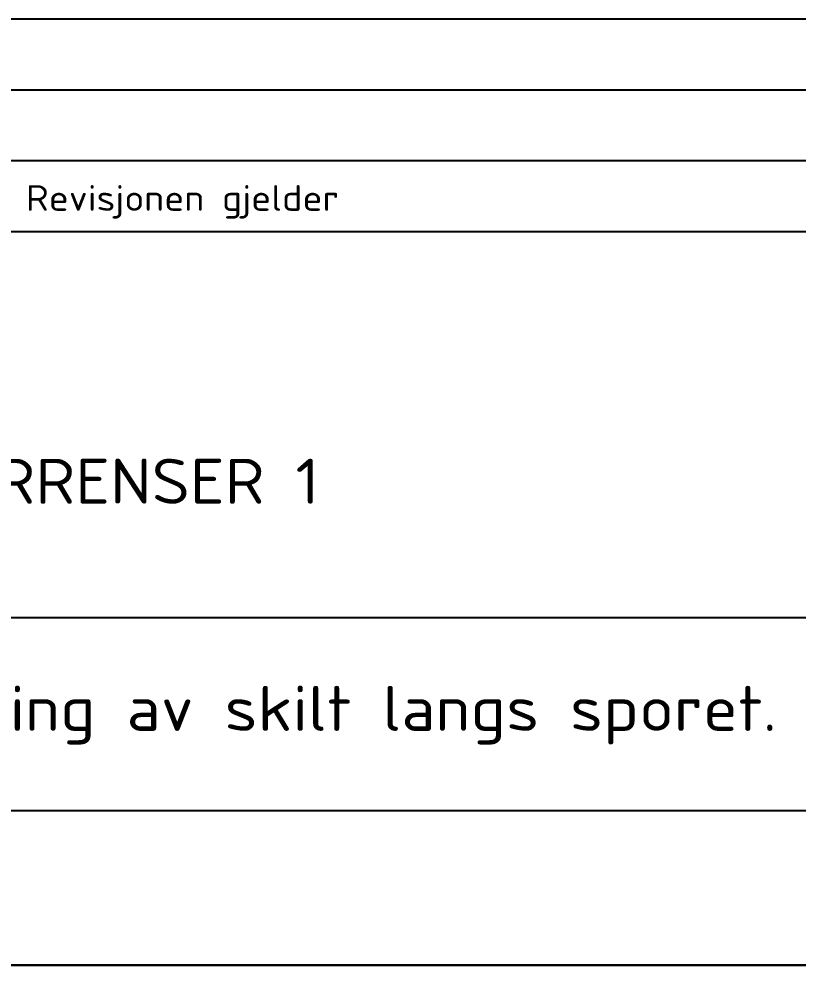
# Model space of a CAD drawing. Header units: metres. Extents: x 24 to 11324, y -6370 to 1435.
# Drawn here: x 10682.2 to 10940.2, y -6370.1 to -6056.8 of the extents above; entities that cross this region are included whole.
import ezdxf

# ---------------------------------------------------------------- set-up
doc = ezdxf.new("R2010")
doc.units = ezdxf.units.M
doc.layers.get('0').update_dxf_attribs({"linetype": 'CONTINUOUS'})
doc.layers.add('ATTRIB', color=7, linetype='CONTINUOUS')
doc.layers.add('Skilt', color=5, linetype='CONTINUOUS')
doc.styles.add('ISO', font='simplex', dxfattribs={"width": 0.8})
doc.styles.add('ISO25', font='ISO3098.shx', dxfattribs={"height": 0.0025})
doc.styles.add('ISO35', font='ISO3098.shx', dxfattribs={"height": 3.5})
doc.styles.add('ISO50', font='ISO3098.shx', dxfattribs={"height": 5})

# ---------------------------------------------------------------- blocks, each defined once
blk = doc.blocks.new('A$C5A634891')
at = {"color": 2, "linetype": 'Continuous'}
for p, q in [((0, 62.431, 3000), (150.345, 62.431, 3000)), ((0, 57.76, 3000), (150.345, 57.76, 3000)), ((0, 53.088, 3000), (150.345, 53.088, 3000))]:
    blk.add_line(p, q, dxfattribs=at)
at = {"color": 5, "linetype": 'Continuous'}
for p, q in [((0, 48.416, 3000), (150.345, 48.416, 3000)), ((0, 0, 3000), (150.345, 0, 3000))]:
    blk.add_line(p, q, dxfattribs=at)
at = {"color": 7, "linetype": 'Continuous'}
for p, q in [((0, 22.934, 3000), (84.091, 22.934, 3000)), ((0, 10.193, 3000), (150.345, 10.193, 3000))]:
    blk.add_line(p, q, dxfattribs=at)
at = {"color": 2, "style": 'ISO25'}
blk.add_text('Revisjonen gjelder', height=1.69881, rotation=360, dxfattribs=at).set_placement((37.212, 49.768, 3000))
at = {"color": 2, "linetype": 'Continuous'}
blk.add_attdef('TITTEL_5', (0.938, 21.097, 3000), '', height=1.019, rotation=360, dxfattribs=at)
at = {"layer": 'ATTRIB', "style": 'ISO25', "oblique": 0.9}
for tag, p in [('KONT_REV_2', (118.716, 58.94, 3000)), ('GODK_REV_2', (134.923, 58.939, 3000)), ('REV_2', (1.449, 58.523, 3000)), ('REV_2', (15.994, 58.523, 3000)), ('DATO_REV_2', (85.053, 58.523, 3000)), ('TEGN_REV_2', (101.468, 58.523, 3000)), ('REV_1', (1.449, 53.954, 3000)), ('REV_1', (15.994, 53.954, 3000)), ('DATO_REV_1', (85.053, 54.369, 3000)), ('TEGN_REV_1', (101.468, 54.37, 3000)), ('KONT_REV_1', (118.716, 54.37, 3000)), ('GODK_REV_1', (134.923, 54.37, 3000))]:
    blk.add_attdef(tag, p, '', height=2.124, rotation=360, dxfattribs=at)
at = {"layer": 'ATTRIB', "color": 2, "style": 'ISO25'}
for tag, p in [('DATO', (121.661, 45.442, 3000)), ('TEGNET_AV', (121.661, 41.063, 3000)), ('KONTROLLERT_AV', (121.661, 36.928, 3000)), ('GODKJENT_AV', (121.664, 32.792, 3000))]:
    blk.add_attdef(tag, p, '', height=2.124, rotation=360, dxfattribs=at)
at = {"layer": 'ATTRIB', "style": 'ISO35'}
for tag, p, height in [('TITTEL_1', (2.903, 42.077, 3000), 3.398), ('TITTEL_2', (2.903, 36.926, 3000), 3.398), ('MÅLEST.', (85.887, 35.955, 3000), 2.973), ('TITTEL_3', (2.903, 30.44, 3000), 2.973), ('TITTEL_4', (2.903, 25.289, 3000), 2.973), ('TITTEL_6', (2.903, 15.451, 3000), 2.973), ('TITTEL_7', (2.903, 11.462, 3000), 2.378)]:
    blk.add_attdef(tag, p, '', height=height, rotation=360, dxfattribs=at)
at = {"layer": 'ATTRIB', "color": 4, "style": 'ISO50'}
for tag, p in [('ARKIV_BETEGNELSE', (98.055, 19.656, 3000)), ('ERSTATNING_FOR', (98.055, 15.521, 3000))]:
    blk.add_attdef(tag, p, '', height=1.529, rotation=360, dxfattribs=at)
at = {"layer": 'ATTRIB', "color": 5, "style": 'ISO'}
for tag, p in [('DOK._OG_TEGN.NR.', (88.078, 1.898, 3000)), ('REV_NR.', (135.435, 1.898, 3000))]:
    blk.add_attdef(tag, p, '', height=3.398, rotation=360, dxfattribs=at)

msp = doc.modelspace()

# ---------------------------------------------------------------- linework, layer by layer
at = {"color": 5}
msp.add_line((11324.2, -6370.11), (10474.2, -6370.11), dxfattribs=at)

# ---------------------------------------------------------------- block references
at = {"layer": 'Skilt'}
ref = msp.add_blockref('A$C5A634891', (10474.2, -6370.11), dxfattribs=dict(at, xscale=5.653000000000247, yscale=5.018000000000029, zscale=5.653000000000247))
ref.add_attrib('TITTEL_6', 'Regler for plassering av skilt langs sporet.', (10490.61, -6292.57, 16959), dxfattribs={"layer": 'ATTRIB', "height": 14.9181, "rotation": 360, "style": 'ISO35', "width": 1.126544})
ref.add_attrib('TITTEL_3', 'ANVISER FOR SPORRENSER 1', (10490.61, -6217.36, 16959), dxfattribs={"layer": 'ATTRIB', "height": 14.9181, "rotation": 360, "style": 'ISO35', "width": 1.126544})

doc.saveas('drawing.dxf')
